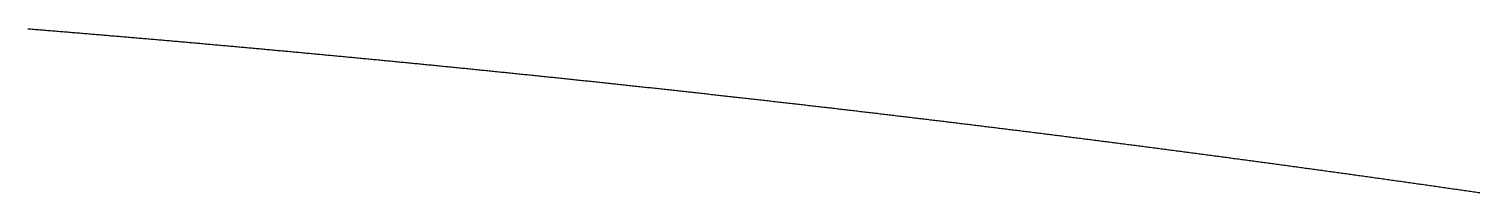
# Model space of a CAD drawing. Extents: x 6805096 to 46905100, y -25788412 to -58651.
# Drawn here: x 31115531 to 34637457, y -639746 to -242473 of the extents above; entities that cross this region are included whole.
import ezdxf

# ---------------------------------------------------------------- set-up
doc = ezdxf.new("R2010")
doc.units = 0

msp = doc.modelspace()

# ---------------------------------------------------------------- linework, layer by layer
at = {"layer": 'Layer 1'}
for p, q in [((31116261.934346, -242772.773577), (31112560.752525, -242473.214349)), ((31119963.10269, -243072.576808), (31116261.934346, -242772.773577)), ((31123664.257547, -243372.624042), (31119963.10269, -243072.576808)), ((31127365.398905, -243672.915279), (31123664.257547, -243372.624042)), ((31131066.52675, -243973.45052), (31127365.398905, -243672.915279)), ((31134767.641072, -244274.229764), (31131066.52675, -243973.45052)), ((31138468.741858, -244575.253013), (31134767.641072, -244274.229764)), ((31142169.829096, -244876.520265), (31138468.741858, -244575.253013)), ((31145870.902774, -245178.031523), (31142169.829096, -244876.520265)), ((31149571.962879, -245479.786785), (31145870.902774, -245178.031523)), ((31153273.0094, -245781.786053), (31149571.962879, -245479.786785)), ((31156974.042324, -246084.029326), (31153273.0094, -245781.786053)), ((31160675.06164, -246386.516605), (31156974.042324, -246084.029326)), ((31164376.067335, -246689.24789), (31160675.06164, -246386.516605)), ((31168077.059397, -246992.223181), (31164376.067335, -246689.24789)), ((31171778.037814, -247295.442479), (31168077.059397, -246992.223181)), ((31175479.002575, -247598.905784), (31171778.037814, -247295.442479)), ((31179179.953666, -247902.613096), (31175479.002575, -247598.905784)), ((31182880.891075, -248206.564415), (31179179.953666, -247902.613096)), ((31186581.814791, -248510.759743), (31182880.891075, -248206.564415)), ((31190282.724802, -248815.199078), (31186581.814791, -248510.759743)), ((31193983.621095, -249119.882422), (31190282.724802, -248815.199078)), ((31197684.503659, -249424.809775), (31193983.621095, -249119.882422)), ((31201385.37248, -249729.981136), (31197684.503659, -249424.809775)), ((31205086.227548, -250035.396507), (31201385.37248, -249729.981136)), ((31208787.06885, -250341.055887), (31205086.227548, -250035.396507)), ((31212487.896373, -250646.959278), (31208787.06885, -250341.055887)), ((31216188.710106, -250953.106678), (31212487.896373, -250646.959278)), ((31219889.510037, -251259.498088), (31216188.710106, -250953.106678)), ((31223590.296153, -251566.13351), (31219889.510037, -251259.498088)), ((31227291.068443, -251873.012942), (31223590.296153, -251566.13351)), ((31230991.826893, -252180.136386), (31227291.068443, -251873.012942)), ((31234692.571493, -252487.503841), (31230991.826893, -252180.136386)), ((31238393.302231, -252795.115308), (31234692.571493, -252487.503841)), ((31242094.019093, -253102.970787), (31238393.302231, -252795.115308)), ((31245794.722068, -253411.070278), (31242094.019093, -253102.970787)), ((31249495.411143, -253719.413782), (31245794.722068, -253411.070278)), ((31253196.086307, -254028.001299), (31249495.411143, -253719.413782)), ((31256896.747548, -254336.83283), (31253196.086307, -254028.001299)), ((31260597.394853, -254645.908374), (31256896.747548, -254336.83283)), ((31264298.028211, -254955.227932), (31260597.394853, -254645.908374)), ((31267998.647608, -255264.791504), (31264298.028211, -254955.227932)), ((31271699.253034, -255574.59909), (31267998.647608, -255264.791504)), ((31275399.844476, -255884.650691), (31271699.253034, -255574.59909)), ((31279100.421921, -256194.946307), (31275399.844476, -255884.650691)), ((31282800.985358, -256505.485939), (31279100.421921, -256194.946307)), ((31286501.534775, -256816.269586), (31282800.985358, -256505.485939)), ((31290202.07016, -257127.297248), (31286501.534775, -256816.269586)), ((31293902.591499, -257438.568927), (31290202.07016, -257127.297248)), ((31297603.098783, -257750.084623), (31293902.591499, -257438.568927)), ((31301303.591997, -258061.844335), (31297603.098783, -257750.084623)), ((31305004.07113, -258373.848064), (31301303.591997, -258061.844335)), ((31308704.536171, -258686.095811), (31305004.07113, -258373.848064)), ((31312404.987106, -258998.587575), (31308704.536171, -258686.095811)), ((31316105.423924, -259311.323357), (31312404.987106, -258998.587575)), ((31319805.846612, -259624.303157), (31316105.423924, -259311.323357)), ((31323506.255159, -259937.526976), (31319805.846612, -259624.303157)), ((31327206.649553, -260250.994813), (31323506.255159, -259937.526976)), ((31330907.029781, -260564.706669), (31327206.649553, -260250.994813)), ((31334607.395831, -260878.662545), (31330907.029781, -260564.706669)), ((31338307.747691, -261192.86244), (31334607.395831, -260878.662545)), ((31342008.085349, -261507.306356), (31338307.747691, -261192.86244)), ((31345708.408793, -261821.994291), (31342008.085349, -261507.306356)), ((31349408.71801, -262136.926247), (31345708.408793, -261821.994291)), ((31353109.01299, -262452.102224), (31349408.71801, -262136.926247)), ((31356809.293719, -262767.522221), (31353109.01299, -262452.102224)), ((31360509.560185, -263083.18624), (31356809.293719, -262767.522221)), ((31364209.812377, -263399.094281), (31360509.560185, -263083.18624)), ((31367910.050281, -263715.246344), (31364209.812377, -263399.094281)), ((31371610.273887, -264031.642428), (31367910.050281, -263715.246344)), ((31375310.483182, -264348.282536), (31371610.273887, -264031.642428)), ((31379010.678154, -264665.166666), (31375310.483182, -264348.282536)), ((31382710.858791, -264982.294819), (31379010.678154, -264665.166666)), ((31386411.02508, -265299.666995), (31382710.858791, -264982.294819)), ((31390111.17701, -265617.283195), (31386411.02508, -265299.666995)), ((31393811.314568, -265935.14342), (31390111.17701, -265617.283195)), ((31397511.437742, -266253.247668), (31393811.314568, -265935.14342)), ((31401211.546521, -266571.595941), (31397511.437742, -266253.247668)), ((31404911.640892, -266890.188238), (31401211.546521, -266571.595941)), ((31408611.720843, -267209.024561), (31404911.640892, -266890.188238)), ((31412311.786361, -267528.104909), (31408611.720843, -267209.024561)), ((31416011.837436, -267847.429283), (31412311.786361, -267528.104909)), ((31419711.874054, -268166.997682), (31416011.837436, -267847.429283)), ((31423411.896204, -268486.810108), (31419711.874054, -268166.997682)), ((31427111.903873, -268806.86656), (31423411.896204, -268486.810108)), ((31430811.89705, -269127.16704), (31427111.903873, -268806.86656)), ((31434511.875721, -269447.711546), (31430811.89705, -269127.16704)), ((31438211.839876, -269768.50008), (31434511.875721, -269447.711546)), ((31441911.789502, -270089.532641), (31438211.839876, -269768.50008)), ((31445611.724587, -270410.80923), (31441911.789502, -270089.532641)), ((31449311.645118, -270732.329848), (31445611.724587, -270410.80923)), ((31453011.551084, -271054.094494), (31449311.645118, -270732.329848)), ((31456711.442473, -271376.103169), (31453011.551084, -271054.094494)), ((31460411.319272, -271698.355873), (31456711.442473, -271376.103169)), ((31464111.18147, -272020.852606), (31460411.319272, -271698.355873)), ((31467811.029054, -272343.59337), (31464111.18147, -272020.852606)), ((31471510.862012, -272666.578163), (31467811.029054, -272343.59337)), ((31475210.680332, -272989.806986), (31471510.862012, -272666.578163)), ((31478910.484002, -273313.27984), (31475210.680332, -272989.806986)), ((31482610.273009, -273636.996725), (31478910.484002, -273313.27984)), ((31486310.047342, -273960.957641), (31482610.273009, -273636.996725)), ((31490009.806989, -274285.162588), (31486310.047342, -273960.957641)), ((31493709.551938, -274609.611567), (31490009.806989, -274285.162588)), ((31497409.282175, -274934.304578), (31493709.551938, -274609.611567)), ((31501108.99769, -275259.241622), (31497409.282175, -274934.304578)), ((31504808.698471, -275584.422697), (31501108.99769, -275259.241622)), ((31508508.384504, -275909.847806), (31504808.698471, -275584.422697)), ((31512208.055778, -276235.516948), (31508508.384504, -275909.847806)), ((31515907.712281, -276561.430123), (31512208.055778, -276235.516948)), ((31519607.354, -276887.587332), (31515907.712281, -276561.430123)), ((31523306.980924, -277213.988576), (31519607.354, -276887.587332)), ((31527006.593041, -277540.633853), (31523306.980924, -277213.988576)), ((31530706.190338, -277867.523165), (31527006.593041, -277540.633853)), ((31534405.772803, -278194.656512), (31530706.190338, -277867.523165)), ((31538105.340424, -278522.033894), (31534405.772803, -278194.656512)), ((31541804.89319, -278849.655311), (31538105.340424, -278522.033894)), ((31545504.431087, -279177.520764), (31541804.89319, -278849.655311)), ((31549203.954104, -279505.630254), (31545504.431087, -279177.520764)), ((31552903.462229, -279833.983779), (31549203.954104, -279505.630254)), ((31556602.955449, -280162.581341), (31552903.462229, -279833.983779)), ((31560302.433753, -280491.42294), (31556602.955449, -280162.581341)), ((31564001.897129, -280820.508576), (31560302.433753, -280491.42294)), ((31567701.345563, -281149.83825), (31564001.897129, -280820.508576)), ((31571400.779045, -281479.411961), (31567701.345563, -281149.83825)), ((31575100.197562, -281809.229711), (31571400.779045, -281479.411961)), ((31578799.601101, -282139.291499), (31575100.197562, -281809.229711)), ((31582498.989652, -282469.597325), (31578799.601101, -282139.291499)), ((31586198.363201, -282800.14719), (31582498.989652, -282469.597325)), ((31589897.721737, -283130.941095), (31586198.363201, -282800.14719)), ((31593597.065247, -283461.979039), (31589897.721737, -283130.941095)), ((31597296.39372, -283793.261023), (31593597.065247, -283461.979039)), ((31600995.707143, -284124.787046), (31597296.39372, -283793.261023)), ((31604695.005504, -284456.557111), (31600995.707143, -284124.787046)), ((31608394.288791, -284788.571215), (31604695.005504, -284456.557111)), ((31612093.556992, -285120.829361), (31608394.288791, -284788.571215)), ((31615792.810095, -285453.331548), (31612093.556992, -285120.829361)), ((31619492.048088, -285786.077776), (31615792.810095, -285453.331548)), ((31623191.270958, -286119.068047), (31619492.048088, -285786.077776)), ((31626890.478694, -286452.302359), (31623191.270958, -286119.068047)), ((31630589.671283, -286785.780714), (31626890.478694, -286452.302359)), ((31634288.848714, -287119.503111), (31630589.671283, -286785.780714)), ((31637988.010973, -287453.469551), (31634288.848714, -287119.503111)), ((31641687.15805, -287787.680035), (31637988.010973, -287453.469551)), ((31645386.289931, -288122.134561), (31641687.15805, -287787.680035)), ((31649085.406606, -288456.833132), (31645386.289931, -288122.134561)), ((31652784.508061, -288791.775747), (31649085.406606, -288456.833132)), ((31656483.594285, -289126.962406), (31652784.508061, -288791.775747)), ((31660182.665265, -289462.39311), (31656483.594285, -289126.962406)), ((31663881.72099, -289798.067859), (31660182.665265, -289462.39311)), ((31667580.761447, -290133.986653), (31663881.72099, -289798.067859)), ((31671279.786624, -290470.149493), (31667580.761447, -290133.986653)), ((31674978.79651, -290806.556378), (31671279.786624, -290470.149493)), ((31678677.791091, -291143.20731), (31674978.79651, -290806.556378)), ((31682376.770356, -291480.102288), (31678677.791091, -291143.20731)), ((31686075.734293, -291817.241312), (31682376.770356, -291480.102288)), ((31689774.682889, -292154.624384), (31686075.734293, -291817.241312)), ((31693473.616133, -292492.251503), (31689774.682889, -292154.624384)), ((31697172.534013, -292830.122669), (31693473.616133, -292492.251503)), ((31700871.436516, -293168.237884), (31697172.534013, -292830.122669)), ((31704570.323629, -293506.597146), (31700871.436516, -293168.237884)), ((31708269.195342, -293845.200457), (31704570.323629, -293506.597146)), ((31711968.051642, -294184.047816), (31708269.195342, -293845.200457)), ((31715666.892517, -294523.139225), (31711968.051642, -294184.047816)), ((31719365.717955, -294862.474682), (31715666.892517, -294523.139225)), ((31723064.527943, -295202.05419), (31719365.717955, -294862.474682)), ((31726763.32247, -295541.877747), (31723064.527943, -295202.05419)), ((31730462.101523, -295881.945354), (31726763.32247, -295541.877747)), ((31734160.86509, -296222.257012), (31730462.101523, -295881.945354)), ((31737859.61316, -296562.81272), (31734160.86509, -296222.257012)), ((31741558.34572, -296903.61248), (31737859.61316, -296562.81272)), ((31745257.062757, -297244.65629), (31741558.34572, -296903.61248)), ((31748955.764261, -297585.944153), (31745257.062757, -297244.65629)), ((31752654.450218, -297927.476067), (31748955.764261, -297585.944153)), ((31756353.120617, -298269.252033), (31752654.450218, -297927.476067)), ((31760051.775446, -298611.272052), (31756353.120617, -298269.252033)), ((31763750.414692, -298953.536123), (31760051.775446, -298611.272052)), ((31767449.038343, -299296.044248), (31763750.414692, -298953.536123)), ((31771147.646388, -299638.796426), (31767449.038343, -299296.044248)), ((31774846.238813, -299981.792657), (31771147.646388, -299638.796426)), ((31778544.815608, -300325.032942), (31774846.238813, -299981.792657)), ((31782243.37676, -300668.517282), (31778544.815608, -300325.032942)), ((31785941.922256, -301012.245676), (31782243.37676, -300668.517282)), ((31789640.452085, -301356.218124), (31785941.922256, -301012.245676)), ((31793338.966234, -301700.434628), (31789640.452085, -301356.218124)), ((31797037.464692, -302044.895187), (31793338.966234, -301700.434628)), ((31800735.947446, -302389.599802), (31797037.464692, -302044.895187)), ((31804434.414485, -302734.548472), (31800735.947446, -302389.599802)), ((31808132.865795, -303079.741199), (31804434.414485, -302734.548472)), ((31811831.301366, -303425.177982), (31808132.865795, -303079.741199)), ((31815529.721184, -303770.858822), (31811831.301366, -303425.177982)), ((31819228.125239, -304116.783719), (31815529.721184, -303770.858822)), ((31822926.513516, -304462.952673), (31819228.125239, -304116.783719)), ((31826624.886006, -304809.365685), (31822926.513516, -304462.952673)), ((31830323.242695, -305156.022755), (31826624.886006, -304809.365685)), ((31834021.583571, -305502.923883), (31830323.242695, -305156.022755)), ((31837719.908623, -305850.069069), (31834021.583571, -305502.923883)), ((31841418.217837, -306197.458315), (31837719.908623, -305850.069069)), ((31845116.511203, -306545.091619), (31841418.217837, -306197.458315)), ((31848814.788707, -306892.968983), (31845116.511203, -306545.091619)), ((31852513.050338, -307241.090406), (31848814.788707, -306892.968983)), ((31856211.296084, -307589.45589), (31852513.050338, -307241.090406)), ((31859909.525933, -307938.065433), (31856211.296084, -307589.45589)), ((31863607.739872, -308286.919037), (31859909.525933, -307938.065433)), ((31867305.937889, -308636.016702), (31863607.739872, -308286.919037)), ((31871004.119973, -308985.358428), (31867305.937889, -308636.016702)), ((31874702.286111, -309334.944215), (31871004.119973, -308985.358428)), ((31878400.43629, -309684.774064), (31874702.286111, -309334.944215)), ((31882098.5705, -310034.847975), (31878400.43629, -309684.774064)), ((31885796.688727, -310385.165948), (31882098.5705, -310034.847975)), ((31889494.79096, -310735.727984), (31885796.688727, -310385.165948)), ((31893192.877187, -311086.534082), (31889494.79096, -310735.727984)), ((31896890.947395, -311437.584244), (31893192.877187, -311086.534082)), ((31900589.001573, -311788.878469), (31896890.947395, -311437.584244)), ((31904287.039708, -312140.416757), (31900589.001573, -311788.878469)), ((31907985.061787, -312492.19911), (31904287.039708, -312140.416757)), ((31911683.0678, -312844.225527), (31907985.061787, -312492.19911)), ((31915381.057734, -313196.496008), (31911683.0678, -312844.225527)), ((31919079.031577, -313549.010554), (31915381.057734, -313196.496008)), ((31922776.989316, -313901.769165), (31919079.031577, -313549.010554)), ((31926474.93094, -314254.771842), (31922776.989316, -313901.769165)), ((31930172.856437, -314608.018585), (31926474.93094, -314254.771842)), ((31933870.765793, -314961.509393), (31930172.856437, -314608.018585)), ((31937568.658998, -315315.244268), (31933870.765793, -314961.509393)), ((31941266.53604, -315669.223209), (31937568.658998, -315315.244268)), ((31944964.396905, -316023.446217), (31941266.53604, -315669.223209)), ((31948662.241582, -316377.913292), (31944964.396905, -316023.446217)), ((31952360.070059, -316732.624434), (31948662.241582, -316377.913292)), ((31956057.882324, -317087.579645), (31952360.070059, -316732.624434)), ((31959755.678364, -317442.778923), (31956057.882324, -317087.579645)), ((31963453.458168, -317798.222269), (31959755.678364, -317442.778923)), ((31967151.221723, -318153.909685), (31963453.458168, -317798.222269)), ((31970848.969017, -318509.841169), (31967151.221723, -318153.909685)), ((31974546.700039, -318866.016722), (31970848.969017, -318509.841169)), ((31978244.414775, -319222.436344), (31974546.700039, -318866.016722)), ((31981942.113215, -319579.100036), (31978244.414775, -319222.436344)), ((31985639.795345, -319936.007799), (31981942.113215, -319579.100036)), ((31989337.461154, -320293.159631), (31985639.795345, -319936.007799)), ((31993035.11063, -320650.555534), (31989337.461154, -320293.159631)), ((31996732.74376, -321008.195508), (31993035.11063, -320650.555534)), ((32000430.360533, -321366.079554), (31996732.74376, -321008.195508)), ((32004127.960935, -321724.20767), (32000430.360533, -321366.079554)), ((32007825.544956, -322082.579859), (32004127.960935, -321724.20767)), ((32011523.112583, -322441.196119), (32007825.544956, -322082.579859)), ((32015220.663804, -322800.056452), (32011523.112583, -322441.196119)), ((32018918.198607, -323159.160857), (32015220.663804, -322800.056452)), ((32022615.71698, -323518.509335), (32018918.198607, -323159.160857)), ((32026313.21891, -323878.101887), (32022615.71698, -323518.509335)), ((32030010.704386, -324237.938511), (32026313.21891, -323878.101887)), ((32033708.173395, -324598.01921), (32030010.704386, -324237.938511)), ((32037405.625925, -324958.343983), (32033708.173395, -324598.01921)), ((32041103.061965, -325318.91283), (32037405.625925, -324958.343983)), ((32044800.481501, -325679.725751), (32041103.061965, -325318.91283)), ((32048497.884523, -326040.782748), (32044800.481501, -325679.725751)), ((32052195.271017, -326402.083819), (32048497.884523, -326040.782748)), ((32055892.640972, -326763.628966), (32052195.271017, -326402.083819)), ((32059589.994376, -327125.418189), (32055892.640972, -326763.628966)), ((32063287.331216, -327487.451488), (32059589.994376, -327125.418189)), ((32066984.651481, -327849.728864), (32063287.331216, -327487.451488)), ((32070681.955158, -328212.250316), (32066984.651481, -327849.728864)), ((32074379.242235, -328575.015845), (32070681.955158, -328212.250316)), ((32078076.5127, -328938.025451), (32074379.242235, -328575.015845)), ((32081773.766542, -329301.279134), (32078076.5127, -328938.025451)), ((32085471.003747, -329664.776896), (32081773.766542, -329301.279134)), ((32089168.224303, -330028.518735), (32085471.003747, -329664.776896)), ((32092865.4282, -330392.504653), (32089168.224303, -330028.518735)), ((32096562.615424, -330756.734649), (32092865.4282, -330392.504653)), ((32100259.785963, -331121.208725), (32096562.615424, -330756.734649)), ((32103956.939806, -331485.926879), (32100259.785963, -331121.208725)), ((32107654.07694, -331850.889113), (32103956.939806, -331485.926879)), ((32111351.197353, -332216.095427), (32107654.07694, -331850.889113)), ((32115048.301032, -332581.545821), (32111351.197353, -332216.095427)), ((32118745.387967, -332947.240296), (32115048.301032, -332581.545821)), ((32122442.458145, -333313.178851), (32118745.387967, -332947.240296)), ((32126139.511553, -333679.361487), (32122442.458145, -333313.178851)), ((32129836.54818, -334045.788204), (32126139.511553, -333679.361487)), ((32133533.568013, -334412.459003), (32129836.54818, -334045.788204)), ((32137230.57104, -334779.373883), (32133533.568013, -334412.459003)), ((32140927.55725, -335146.532846), (32137230.57104, -334779.373883)), ((32144624.52663, -335513.935891), (32140927.55725, -335146.532846)), ((32148321.479167, -335881.583019), (32144624.52663, -335513.935891)), ((32152018.414851, -336249.47423), (32148321.479167, -335881.583019)), ((32155715.333668, -336617.609524), (32152018.414851, -336249.47423)), ((32159412.235607, -336985.988901), (32155715.333668, -336617.609524)), ((32163109.120656, -337354.612363), (32159412.235607, -336985.988901)), ((32166805.988802, -337723.479908), (32163109.120656, -337354.612363)), ((32170502.840033, -338092.591538), (32166805.988802, -337723.479908)), ((32174199.674338, -338461.947253), (32170502.840033, -338092.591538)), ((32177896.491703, -338831.547052), (32174199.674338, -338461.947253)), ((32181593.292118, -339201.390937), (32177896.491703, -338831.547052)), ((32185290.075569, -339571.478907), (32181593.292118, -339201.390937)), ((32188986.842046, -339941.810964), (32185290.075569, -339571.478907)), ((32192683.591535, -340312.387106), (32188986.842046, -339941.810964)), ((32196380.324024, -340683.207335), (32192683.591535, -340312.387106)), ((32200077.039502, -341054.27165), (32196380.324024, -340683.207335)), ((32203773.737956, -341425.580053), (32200077.039502, -341054.27165)), ((32207470.419375, -341797.132543), (32203773.737956, -341425.580053)), ((32211167.083745, -342168.92912), (32207470.419375, -341797.132543)), ((32214863.731056, -342540.969785), (32211167.083745, -342168.92912)), ((32218560.361295, -342913.254539), (32214863.731056, -342540.969785)), ((32222256.974449, -343285.783381), (32218560.361295, -342913.254539)), ((32225953.570507, -343658.556311), (32222256.974449, -343285.783381)), ((32229650.149456, -344031.573331), (32225953.570507, -343658.556311)), ((32233346.711285, -344404.83444), (32229650.149456, -344031.573331)), ((32237043.255982, -344778.339638), (32233346.711285, -344404.83444)), ((32240739.783533, -345152.088927), (32237043.255982, -344778.339638)), ((32244436.293928, -345526.082305), (32240739.783533, -345152.088927)), ((32248132.787153, -345900.319774), (32244436.293928, -345526.082305)), ((32251829.263198, -346274.801334), (32248132.787153, -345900.319774)), ((32255525.722049, -346649.526985), (32251829.263198, -346274.801334)), ((32259222.163695, -347024.496727), (32255525.722049, -346649.526985)), ((32262918.588124, -347399.71056), (32259222.163695, -347024.496727)), ((32266614.995323, -347775.168486), (32262918.588124, -347399.71056)), ((32270311.38528, -348150.870504), (32266614.995323, -347775.168486)), ((32274007.757984, -348526.816614), (32270311.38528, -348150.870504)), ((32277704.113422, -348903.006817), (32274007.757984, -348526.816614)), ((32281400.451582, -349279.441113), (32277704.113422, -348903.006817)), ((32285096.772451, -349656.119502), (32281400.451582, -349279.441113)), ((32288793.076019, -350033.041985), (32285096.772451, -349656.119502)), ((32292489.362272, -350410.208562), (32288793.076019, -350033.041985)), ((32296185.631199, -350787.619234), (32292489.362272, -350410.208562)), ((32299881.882787, -351165.273999), (32296185.631199, -350787.619234)), ((32303578.117025, -351543.17286), (32299881.882787, -351165.273999)), ((32307274.3339, -351921.315815), (32303578.117025, -351543.17286)), ((32310970.5334, -352299.702866), (32307274.3339, -351921.315815)), ((32314666.715513, -352678.334012), (32310970.5334, -352299.702866)), ((32318362.880227, -353057.209255), (32314666.715513, -352678.334012)), ((32322059.02753, -353436.328593), (32318362.880227, -353057.209255)), ((32325755.157409, -353815.692028), (32322059.02753, -353436.328593)), ((32329451.269853, -354195.29956), (32325755.157409, -353815.692028)), ((32333147.36485, -354575.151189), (32329451.269853, -354195.29956)), ((32336843.442387, -354955.246916), (32333147.36485, -354575.151189)), ((32340539.502452, -355335.58674), (32336843.442387, -354955.246916)), ((32344235.545033, -355716.170661), (32340539.502452, -355335.58674)), ((32347931.570118, -356096.998682), (32344235.545033, -355716.170661)), ((32351627.577696, -356478.0708), (32347931.570118, -356096.998682)), ((32355323.567753, -356859.387018), (32351627.577696, -356478.0708)), ((32359019.540278, -357240.947334), (32355323.567753, -356859.387018)), ((32362715.495258, -357622.75175), (32359019.540278, -357240.947334)), ((32366411.432682, -358004.800266), (32362715.495258, -357622.75175)), ((32370107.352537, -358387.092882), (32366411.432682, -358004.800266)), ((32373803.254812, -358769.629597), (32370107.352537, -358387.092882)), ((32377499.139493, -359152.410414), (32373803.254812, -358769.629597)), ((32381195.00657, -359535.435331), (32377499.139493, -359152.410414)), ((32384890.85603, -359918.704349), (32381195.00657, -359535.435331)), ((32388586.68786, -360302.217469), (32384890.85603, -359918.704349)), ((32392282.50205, -360685.97469), (32388586.68786, -360302.217469)), ((32395978.298586, -361069.976014), (32392282.50205, -360685.97469)), ((32399674.077456, -361454.22144), (32395978.298586, -361069.976014)), ((32403369.838649, -361838.710968), (32399674.077456, -361454.22144)), ((32407065.582152, -362223.444599), (32403369.838649, -361838.710968)), ((32410761.307953, -362608.422333), (32407065.582152, -362223.444599)), ((32414457.01604, -362993.64417), (32410761.307953, -362608.422333)), ((32418152.706401, -363379.110112), (32414457.01604, -362993.64417)), ((32421848.379024, -363764.820157), (32418152.706401, -363379.110112)), ((32425544.033897, -364150.774307), (32421848.379024, -363764.820157)), ((32429239.671008, -364536.972561), (32425544.033897, -364150.774307)), ((32432935.290343, -364923.41492), (32429239.671008, -364536.972561)), ((32436630.891893, -365310.101384), (32432935.290343, -364923.41492)), ((32440326.475643, -365697.031953), (32436630.891893, -365310.101384)), ((32444022.041583, -366084.206629), (32440326.475643, -365697.031953)), ((32447717.5897, -366471.62541), (32444022.041583, -366084.206629)), ((32451413.119982, -366859.288297), (32447717.5897, -366471.62541)), ((32455108.632416, -367247.195292), (32451413.119982, -366859.288297)), ((32458804.126992, -367635.346393), (32455108.632416, -367247.195292)), ((32462499.603696, -368023.741601), (32458804.126992, -367635.346393)), ((32466195.062516, -368412.380917), (32462499.603696, -368023.741601)), ((32469890.503441, -368801.26434), (32466195.062516, -368412.380917)), ((32473585.926458, -369190.391871), (32469890.503441, -368801.26434)), ((32477281.331556, -369579.763511), (32473585.926458, -369190.391871)), ((32480976.718721, -369969.379259), (32477281.331556, -369579.763511)), ((32484672.087943, -370359.239116), (32480976.718721, -369969.379259)), ((32488367.439208, -370749.343083), (32484672.087943, -370359.239116)), ((32492062.772505, -371139.691159), (32488367.439208, -370749.343083)), ((32495758.087822, -371530.283344), (32492062.772505, -371139.691159)), ((32499453.385146, -371921.11964), (32495758.087822, -371530.283344)), ((32503148.664466, -372312.200046), (32499453.385146, -371921.11964)), ((32506843.925768, -372703.524562), (32503148.664466, -372312.200046)), ((32510539.169043, -373095.09319), (32506843.925768, -372703.524562)), ((32514234.394276, -373486.905928), (32510539.169043, -373095.09319)), ((32517929.601456, -373878.962779), (32514234.394276, -373486.905928)), ((32521624.790571, -374271.263741), (32517929.601456, -373878.962779)), ((32525319.961609, -374663.808814), (32521624.790571, -374271.263741)), ((32529015.114557, -375056.598001), (32525319.961609, -374663.808814)), ((32532710.249404, -375449.6313), (32529015.114557, -375056.598001)), ((32536405.366138, -375842.908712), (32532710.249404, -375449.6313)), ((32540100.464746, -376236.430237), (32536405.366138, -375842.908712)), ((32543795.545216, -376630.195875), (32540100.464746, -376236.430237)), ((32547490.607536, -377024.205628), (32543795.545216, -376630.195875)), ((32551185.651694, -377418.459494), (32547490.607536, -377024.205628)), ((32554880.677678, -377812.957475), (32551185.651694, -377418.459494)), ((32558575.685475, -378207.69957), (32554880.677678, -377812.957475)), ((32562270.675075, -378602.68578), (32558575.685475, -378207.69957)), ((32565965.646463, -378997.916106), (32562270.675075, -378602.68578)), ((32569660.59963, -379393.390547), (32565965.646463, -378997.916106)), ((32573355.534561, -379789.109104), (32569660.59963, -379393.390547)), ((32577050.451246, -380185.071777), (32573355.534561, -379789.109104)), ((32580745.349672, -380581.278566), (32577050.451246, -380185.071777)), ((32584440.229827, -380977.729472), (32580745.349672, -380581.278566)), ((32588135.091699, -381374.424495), (32584440.229827, -380977.729472)), ((32591829.935276, -381771.363635), (32588135.091699, -381374.424495)), ((32595524.760545, -382168.546893), (32591829.935276, -381771.363635)), ((32599219.567495, -382565.974269), (32595524.760545, -382168.546893)), ((32602914.356113, -382963.645762), (32599219.567495, -382565.974269)), ((32606609.126388, -383361.561374), (32602914.356113, -382963.645762)), ((32610303.878306, -383759.721105), (32606609.126388, -383361.561374)), ((32613998.611857, -384158.124955), (32610303.878306, -383759.721105)), ((32617693.327028, -384556.772924), (32613998.611857, -384158.124955)), ((32621388.023807, -384955.665012), (32617693.327028, -384556.772924)), ((32625082.702182, -385354.80122), (32621388.023807, -384955.665012)), ((32628777.36214, -385754.181549), (32625082.702182, -385354.80122)), ((32632472.00367, -386153.805998), (32628777.36214, -385754.181549)), ((32636166.626759, -386553.674567), (32632472.00367, -386153.805998)), ((32639861.231396, -386953.787258), (32636166.626759, -386553.674567)), ((32643555.817568, -387354.144069), (32639861.231396, -386953.787258)), ((32647250.385263, -387754.745003), (32643555.817568, -387354.144069)), ((32650944.934469, -388155.590058), (32647250.385263, -387754.745003)), ((32654639.465174, -388556.679235), (32650944.934469, -388155.590058)), ((32658333.977366, -388958.012535), (32654639.465174, -388556.679235)), ((32662028.471032, -389359.589958), (32658333.977366, -388958.012535)), ((32665722.946161, -389761.411503), (32662028.471032, -389359.589958)), ((32669417.402741, -390163.477172), (32665722.946161, -389761.411503)), ((32673111.840759, -390565.786964), (32669417.402741, -390163.477172)), ((32676806.260203, -390968.34088), (32673111.840759, -390565.786964)), ((32680500.661061, -391371.13892), (32676806.260203, -390968.34088)), ((32684195.043321, -391774.181085), (32680500.661061, -391371.13892)), ((32687889.406971, -392177.467375), (32684195.043321, -391774.181085)), ((32691583.751999, -392580.997789), (32687889.406971, -392177.467375)), ((32695278.078393, -392984.772329), (32691583.751999, -392580.997789)), ((32698972.38614, -393388.790994), (32695278.078393, -392984.772329)), ((32702666.675229, -393793.053786), (32698972.38614, -393388.790994)), ((32706360.945647, -394197.560703), (32702666.675229, -393793.053786)), ((32710055.197382, -394602.311747), (32706360.945647, -394197.560703)), ((32713749.430423, -395007.306918), (32710055.197382, -394602.311747)), ((32717443.644756, -395412.546215), (32713749.430423, -395007.306918)), ((32721137.84037, -395818.02964), (32717443.644756, -395412.546215)), ((32724832.017254, -396223.757193), (32721137.84037, -395818.02964)), ((32728526.175394, -396629.728873), (32724832.017254, -396223.757193)), ((32732220.314778, -397035.944682), (32728526.175394, -396629.728873)), ((32735914.435395, -397442.404619), (32732220.314778, -397035.944682)), ((32739608.537232, -397849.108685), (32735914.435395, -397442.404619)), ((32743302.620278, -398256.05688), (32739608.537232, -397849.108685)), ((32746996.68452, -398663.249204), (32743302.620278, -398256.05688)), ((32750690.729946, -399070.685658), (32746996.68452, -398663.249204)), ((32754384.756543, -399478.366242), (32750690.729946, -399070.685658)), ((32758078.764301, -399886.290956), (32754384.756543, -399478.366242)), ((32761772.753206, -400294.459801), (32758078.764301, -399886.290956)), ((32765466.723247, -400702.872776), (32761772.753206, -400294.459801)), ((32769160.674412, -401111.529882), (32765466.723247, -400702.872776)), ((32772854.606687, -401520.43112), (32769160.674412, -401111.529882)), ((32776548.520063, -401929.576489), (32772854.606687, -401520.43112)), ((32780242.414525, -402338.96599), (32776548.520063, -401929.576489)), ((32783936.290062, -402748.599624), (32780242.414525, -402338.96599)), ((32787630.146662, -403158.47739), (32783936.290062, -402748.599624)), ((32791323.984313, -403568.599289), (32787630.146662, -403158.47739)), ((32795017.803003, -403978.96532), (32791323.984313, -403568.599289)), ((32798711.602719, -404389.575486), (32795017.803003, -403978.96532)), ((32802405.38345, -404800.429784), (32798711.602719, -404389.575486)), ((32806099.145183, -405211.528217), (32802405.38345, -404800.429784)), ((32809792.887907, -405622.870784), (32806099.145183, -405211.528217)), ((32813486.611609, -406034.457486), (32809792.887907, -405622.870784)), ((32817180.316276, -406446.288322), (32813486.611609, -406034.457486)), ((32820874.001898, -406858.363294), (32817180.316276, -406446.288322)), ((32824567.668462, -407270.6824), (32820874.001898, -406858.363294)), ((32828261.315955, -407683.245643), (32824567.668462, -407270.6824)), ((32831954.944366, -408096.053021), (32828261.315955, -407683.245643)), ((32835648.553682, -408509.104536), (32831954.944366, -408096.053021)), ((32839342.143892, -408922.400187), (32835648.553682, -408509.104536)), ((32843035.714983, -409335.939975), (32839342.143892, -408922.400187)), ((32846729.266944, -409749.7239), (32843035.714983, -409335.939975)), ((32850422.799761, -410163.751963), (32846729.266944, -409749.7239)), ((32854116.313423, -410578.024163), (32850422.799761, -410163.751963)), ((32857809.807919, -410992.540502), (32854116.313423, -410578.024163)), ((32861503.283235, -411407.300978), (32857809.807919, -410992.540502)), ((32865196.739359, -411822.305593), (32861503.283235, -411407.300978)), ((32868890.17628, -412237.554347), (32865196.739359, -411822.305593)), ((32872583.593986, -412653.04724), (32868890.17628, -412237.554347)), ((32876276.992463, -413068.784272), (32872583.593986, -412653.04724)), ((32879970.371701, -413484.765444), (32876276.992463, -413068.784272)), ((32883663.731687, -413900.990757), (32879970.371701, -413484.765444)), ((32887357.072409, -414317.460209), (32883663.731687, -413900.990757)), ((32891050.393855, -414734.173802), (32887357.072409, -414317.460209)), ((32894743.696013, -415151.131536), (32891050.393855, -414734.173802)), ((32898436.97887, -415568.333411), (32894743.696013, -415151.131536)), ((32902130.242415, -415985.779427), (32898436.97887, -415568.333411)), ((32905823.486635, -416403.469585), (32902130.242415, -415985.779427)), ((32909516.711519, -416821.403885), (32905823.486635, -416403.469585)), ((32913209.917054, -417239.582328), (32909516.711519, -416821.403885)), ((32916903.103227, -417658.004913), (32913209.917054, -417239.582328)), ((32920596.270028, -418076.67164), (32916903.103227, -417658.004913)), ((32924289.417444, -418495.582511), (32920596.270028, -418076.67164)), ((32927982.545462, -418914.737526), (32924289.417444, -418495.582511)), ((32931675.654071, -419334.136684), (32927982.545462, -418914.737526)), ((32935368.743259, -419753.779986), (32931675.654071, -419334.136684)), ((32939061.813013, -420173.667433), (32935368.743259, -419753.779986)), ((32942754.863321, -420593.799024), (32939061.813013, -420173.667433)), ((32946447.894172, -421014.17476), (32942754.863321, -420593.799024)), ((32950140.905553, -421434.794641), (32946447.894172, -421014.17476)), ((32953833.897451, -421855.658668), (32950140.905553, -421434.794641)), ((32957526.869856, -422276.76684), (32953833.897451, -421855.658668)), ((32961219.822754, -422698.119158), (32957526.869856, -422276.76684)), ((32964912.756134, -423119.715623), (32961219.822754, -422698.119158)), ((32968605.669984, -423541.556234), (32964912.756134, -423119.715623)), ((32972298.564291, -423963.640993), (32968605.669984, -423541.556234)), ((32975991.439043, -424385.969898), (32972298.564291, -423963.640993)), ((32979684.294229, -424808.542951), (32975991.439043, -424385.969898)), ((32983377.129835, -425231.360152), (32979684.294229, -424808.542951)), ((32987069.945851, -425654.4215), (32983377.129835, -425231.360152)), ((32990762.742263, -426077.726998), (32987069.945851, -425654.4215)), ((32994455.519061, -426501.276643), (32990762.742263, -426077.726998)), ((32998148.27623, -426925.070438), (32994455.519061, -426501.276643)), ((33001841.013761, -427349.108382), (32998148.27623, -426925.070438)), ((33005533.73164, -427773.390475), (33001841.013761, -427349.108382)), ((33009226.429855, -428197.916718), (33005533.73164, -427773.390475)), ((33012919.108395, -428622.687111), (33009226.429855, -428197.916718)), ((33016611.767246, -429047.701655), (33012919.108395, -428622.687111)), ((33020304.406398, -429472.960349), (33016611.767246, -429047.701655)), ((33023997.025838, -429898.463194), (33020304.406398, -429472.960349)), ((33027689.625553, -430324.210191), (33023997.025838, -429898.463194)), ((33031382.205532, -430750.201338), (33027689.625553, -430324.210191)), ((33035074.765763, -431176.436638), (33031382.205532, -430750.201338)), ((33038767.306233, -431602.91609), (33035074.765763, -431176.436638)), ((33042459.82693, -432029.639694), (33038767.306233, -431602.91609)), ((33046152.327843, -432456.607451), (33042459.82693, -432029.639694)), ((33049844.808958, -432883.81936), (33046152.327843, -432456.607451)), ((33053537.270265, -433311.275423), (33049844.808958, -432883.81936)), ((33057229.711751, -433738.97564), (33053537.270265, -433311.275423)), ((33060922.133403, -434166.92001), (33057229.711751, -433738.97564)), ((33064614.53521, -434595.108534), (33060922.133403, -434166.92001)), ((33068306.91716, -435023.541213), (33064614.53521, -434595.108534)), ((33071999.27924, -435452.218047), (33068306.91716, -435023.541213)), ((33075691.621439, -435881.139035), (33071999.27924, -435452.218047)), ((33079383.943744, -436310.304179), (33075691.621439, -435881.139035)), ((33083076.246143, -436739.713478), (33079383.943744, -436310.304179)), ((33086768.528624, -437169.366933), (33083076.246143, -436739.713478)), ((33090460.791174, -437599.264544), (33086768.528624, -437169.366933)), ((33094153.033783, -438029.406312), (33090460.791174, -437599.264544)), ((33097845.256438, -438459.792236), (33094153.033783, -438029.406312)), ((33101537.459126, -438890.422317), (33097845.256438, -438459.792236)), ((33105229.641835, -439321.296556), (33101537.459126, -438890.422317)), ((33108921.804554, -439752.414952), (33105229.641835, -439321.296556)), ((33112613.94727, -440183.777506), (33108921.804554, -439752.414952)), ((33116306.069971, -440615.384218), (33112613.94727, -440183.777506)), ((33119998.172645, -441047.235088), (33116306.069971, -440615.384218)), ((33123690.25528, -441479.330117), (33119998.172645, -441047.235088)), ((33127382.317864, -441911.669306), (33123690.25528, -441479.330117)), ((33131074.360385, -442344.252653), (33127382.317864, -441911.669306)), ((33134766.38283, -442777.08016), (33131074.360385, -442344.252653)), ((33138458.385188, -443210.151827), (33134766.38283, -442777.08016)), ((33142150.367446, -443643.467654), (33138458.385188, -443210.151827)), ((33145842.329593, -444077.027641), (33142150.367446, -443643.467654)), ((33149534.271615, -444510.83179), (33145842.329593, -444077.027641)), ((33153226.193502, -444944.880099), (33149534.271615, -444510.83179)), ((33156918.095241, -445379.172569), (33153226.193502, -444944.880099)), ((33160609.976819, -445813.709202), (33156918.095241, -445379.172569)), ((33164301.838225, -446248.489995), (33160609.976819, -445813.709202)), ((33167993.679447, -446683.514952), (33164301.838225, -446248.489995)), ((33171685.500472, -447118.78407), (33167993.679447, -446683.514952)), ((33175377.301289, -447554.297352), (33171685.500472, -447118.78407)), ((33179069.081884, -447990.054796), (33175377.301289, -447554.297352)), ((33182760.842247, -448426.056404), (33179069.081884, -447990.054796)), ((33186452.582366, -448862.302175), (33182760.842247, -448426.056404)), ((33190144.302227, -449298.79211), (33186452.582366, -448862.302175)), ((33193836.001818, -449735.526209), (33190144.302227, -449298.79211)), ((33197527.681129, -450172.504473), (33193836.001818, -449735.526209)), ((33201219.340146, -450609.726902), (33197527.681129, -450172.504473)), ((33204910.978858, -451047.193496), (33201219.340146, -450609.726902)), ((33208602.597252, -451484.904255), (33204910.978858, -451047.193496)), ((33212294.195316, -451922.859179), (33208602.597252, -451484.904255)), ((33215985.773039, -452361.05827), (33212294.195316, -451922.859179)), ((33219677.330408, -452799.501526), (33215985.773039, -452361.05827)), ((33223368.86741, -453238.188949), (33219677.330408, -452799.501526)), ((33227060.384035, -453677.120539), (33223368.86741, -453238.188949)), ((33230751.880269, -454116.296296), (33227060.384035, -453677.120539)), ((33234443.356101, -454555.716221), (33230751.880269, -454116.296296)), ((33238134.811518, -454995.380313), (33234443.356101, -454555.716221)), ((33241826.246508, -455435.288573), (33238134.811518, -454995.380313)), ((33245517.66106, -455875.441001), (33241826.246508, -455435.288573)), ((33249209.055162, -456315.837597), (33245517.66106, -455875.441001)), ((33252900.4288, -456756.478363), (33249209.055162, -456315.837597)), ((33256591.781963, -457197.363297), (33252900.4288, -456756.478363)), ((33260283.114639, -457638.492401), (33256591.781963, -457197.363297)), ((33263974.426816, -458079.865675), (33260283.114639, -457638.492401)), ((33267665.718481, -458521.483118), (33263974.426816, -458079.865675)), ((33271356.989623, -458963.344732), (33267665.718481, -458521.483118)), ((33275048.24023, -459405.450516), (33271356.989623, -458963.344732)), ((33278739.470288, -459847.800471), (33275048.24023, -459405.450516)), ((33282430.679787, -460290.394597), (33278739.470288, -459847.800471)), ((33286121.868714, -460733.232895), (33282430.679787, -460290.394597)), ((33289813.037057, -461176.315364), (33286121.868714, -460733.232895)), ((33293504.184804, -461619.642005), (33289813.037057, -461176.315364)), ((33297195.311943, -462063.212818), (33293504.184804, -461619.642005)), ((33300886.418461, -462507.027804), (33297195.311943, -462063.212818)), ((33304577.504346, -462951.086963), (33300886.418461, -462507.027804)), ((33308268.569588, -463395.390295), (33304577.504346, -462951.086963)), ((33311959.614172, -463839.9378), (33308268.569588, -463395.390295)), ((33315650.638088, -464284.729479), (33311959.614172, -463839.9378)), ((33319341.641322, -464729.765332), (33315650.638088, -464284.729479)), ((33323032.623864, -465175.045359), (33319341.641322, -464729.765332)), ((33326723.585701, -465620.56956), (33323032.623864, -465175.045359)), ((33330414.52682, -466066.337937), (33326723.585701, -465620.56956)), ((33334105.44721, -466512.350489), (33330414.52682, -466066.337937)), ((33337796.346859, -466958.607216), (33334105.44721, -466512.350489)), ((33341487.225754, -467405.108118), (33337796.346859, -466958.607216)), ((33345178.083883, -467851.853197), (33341487.225754, -467405.108118)), ((33348868.921235, -468298.842452), (33345178.083883, -467851.853197)), ((33352559.737796, -468746.075884), (33348868.921235, -468298.842452)), ((33356250.533556, -469193.553492), (33352559.737796, -468746.075884)), ((33359941.308501, -469641.275278), (33356250.533556, -469193.553492)), ((33363632.062621, -470089.241241), (33359941.308501, -469641.275278)), ((33367322.795902, -470537.451381), (33363632.062621, -470089.241241)), ((33371013.508332, -470985.9057), (33367322.795902, -470537.451381)), ((33374704.1999, -471434.604197), (33371013.508332, -470985.9057)), ((33378394.870593, -471883.546873), (33374704.1999, -471434.604197)), ((33382085.5204, -472332.733727), (33378394.870593, -471883.546873)), ((33385776.149307, -472782.164761), (33382085.5204, -472332.733727)), ((33389466.757304, -473231.839974), (33385776.149307, -472782.164761)), ((33393157.344377, -473681.759367), (33389466.757304, -473231.839974)), ((33396847.910516, -474131.92294), (33393157.344377, -473681.759367)), ((33400538.455707, -474582.330693), (33396847.910516, -474131.92294)), ((33404228.979938, -475032.982626), (33400538.455707, -474582.330693)), ((33407919.483198, -475483.878741), (33404228.979938, -475032.982626)), ((33411609.965474, -475935.019037), (33407919.483198, -475483.878741)), ((33415300.426755, -476386.403514), (33411609.965474, -475935.019037)), ((33418990.867028, -476838.032173), (33415300.426755, -476386.403514)), ((33422681.28628, -477289.905014), (33418990.867028, -476838.032173)), ((33426371.684501, -477742.022037), (33422681.28628, -477289.905014)), ((33430062.061677, -478194.383243), (33426371.684501, -477742.022037)), ((33433752.417797, -478646.988632), (33430062.061677, -478194.383243)), ((33437442.752849, -479099.838204), (33433752.417797, -478646.988632)), ((33441133.06682, -479552.93196), (33437442.752849, -479099.838204)), ((33444823.359698, -480006.269899), (33441133.06682, -479552.93196)), ((33448513.631472, -480459.852022), (33444823.359698, -480006.269899)), ((33452203.882129, -480913.67833), (33448513.631472, -480459.852022)), ((33455894.111656, -481367.748822), (33452203.882129, -480913.67833)), ((33459584.320043, -481822.063499), (33455894.111656, -481367.748822)), ((33463274.507277, -482276.622362), (33459584.320043, -481822.063499)), ((33466964.673345, -482731.42541), (33463274.507277, -482276.622362)), ((33470654.818236, -483186.472643), (33466964.673345, -482731.42541)), ((33474344.941937, -483641.764063), (33470654.818236, -483186.472643)), ((33478035.044437, -484097.299669), (33474344.941937, -483641.764063)), ((33481725.125722, -484553.079462), (33478035.044437, -484097.299669)), ((33485415.185782, -485009.103442), (33481725.125722, -484553.079462)), ((33489105.224604, -485465.371609), (33485415.185782, -485009.103442)), ((33492795.242176, -485921.883963), (33489105.224604, -485465.371609)), ((33496485.238486, -486378.640505), (33492795.242176, -485921.883963)), ((33500175.213522, -486835.641236), (33496485.238486, -486378.640505)), ((33503865.167271, -487292.886154), (33500175.213522, -486835.641236)), ((33507555.099721, -487750.375262), (33503865.167271, -487292.886154)), ((33511245.010861, -488208.108558), (33507555.099721, -487750.375262)), ((33514934.900678, -488666.086043), (33511245.010861, -488208.108558)), ((33518624.76916, -489124.307718), (33514934.900678, -488666.086043)), ((33522314.616296, -489582.773583), (33518624.76916, -489124.307718)), ((33526004.442072, -490041.483638), (33522314.616296, -489582.773583)), ((33529694.246477, -490500.437884), (33526004.442072, -490041.483638)), ((33533384.029499, -490959.63632), (33529694.246477, -490500.437884)), ((33537073.791125, -491419.078947), (33533384.029499, -490959.63632)), ((33540763.531344, -491878.765765), (33537073.791125, -491419.078947)), ((33544453.250144, -492338.696775), (33540763.531344, -491878.765765)), ((33548142.947511, -492798.871976), (33544453.250144, -492338.696775)), ((33551832.623435, -493259.29137), (33548142.947511, -492798.871976)), ((33555522.277902, -493719.954956), (33551832.623435, -493259.29137)), ((33559211.910902, -494180.862735), (33555522.277902, -493719.954956)), ((33562901.522422, -494642.014707), (33559211.910902, -494180.862735)), ((33566591.112449, -495103.410872), (33562901.522422, -494642.014707)), ((33570280.680972, -495565.05123), (33566591.112449, -495103.410872)), ((33573970.227978, -496026.935783), (33570280.680972, -495565.05123)), ((33577659.753456, -496489.064529), (33573970.227978, -496026.935783)), ((33581349.257393, -496951.43747), (33577659.753456, -496489.064529)), ((33585038.739777, -497414.054606), (33581349.257393, -496951.43747)), ((33588728.200596, -497876.915937), (33585038.739777, -497414.054606)), ((33592417.639838, -498340.021463), (33588728.200596, -497876.915937)), ((33596107.057491, -498803.371184), (33592417.639838, -498340.021463)), ((33599796.453543, -499266.965102), (33596107.057491, -498803.371184)), ((33603485.827981, -499730.803215), (33599796.453543, -499266.965102)), ((33607175.180794, -500194.885525), (33603485.827981, -499730.803215)), ((33610864.51197, -500659.212032), (33607175.180794, -500194.885525)), ((33614553.821495, -501123.782736), (33610864.51197, -500659.212032)), ((33618243.109359, -501588.597637), (33614553.821495, -501123.782736)), ((33621932.375549, -502053.656735), (33618243.109359, -501588.597637)), ((33625621.620052, -502518.960032), (33621932.375549, -502053.656735)), ((33629310.842858, -502984.507526), (33625621.620052, -502518.960032)), ((33633000.043953, -503450.29922), (33629310.842858, -502984.507526)), ((33636689.223326, -503916.335111), (33633000.043953, -503450.29922)), ((33640378.380965, -504382.615202), (33636689.223326, -503916.335111)), ((33644067.516857, -504849.139492), (33640378.380965, -504382.615202)), ((33647756.63099, -505315.907982), (33644067.516857, -504849.139492)), ((33651445.723352, -505782.920672), (33647756.63099, -505315.907982)), ((33655134.793932, -506250.177562), (33651445.723352, -505782.920672)), ((33658823.842716, -506717.678652), (33655134.793932, -506250.177562)), ((33662512.869693, -507185.423943), (33658823.842716, -506717.678652)), ((33666201.874851, -507653.413435), (33662512.869693, -507185.423943)), ((33669890.858178, -508121.647129), (33666201.874851, -507653.413435)), ((33673579.819661, -508590.125024), (33669890.858178, -508121.647129)), ((33677268.759289, -509058.847121), (33673579.819661, -508590.125024)), ((33680957.677049, -509527.81342), (33677268.759289, -509058.847121)), ((33684646.572929, -509997.023922), (33680957.677049, -509527.81342)), ((33688335.446917, -510466.478626), (33684646.572929, -509997.023922)), ((33692024.299001, -510936.177534), (33688335.446917, -510466.478626)), ((33695713.129169, -511406.120645), (33692024.299001, -510936.177534)), ((33699401.937409, -511876.307959), (33695713.129169, -511406.120645)), ((33703090.723708, -512346.739477), (33699401.937409, -511876.307959)), ((33706779.488055, -512817.4152), (33703090.723708, -512346.739477)), ((33710468.230438, -513288.335127), (33706779.488055, -512817.4152)), ((33714156.950843, -513759.499259), (33710468.230438, -513288.335127)), ((33717845.64926, -514230.907596), (33714156.950843, -513759.499259)), ((33721534.325676, -514702.560138), (33717845.64926, -514230.907596)), ((33725222.980079, -515174.456886), (33721534.325676, -514702.560138)), ((33728911.612457, -515646.59784), (33725222.980079, -515174.456886)), ((33732600.222798, -516118.983001), (33728911.612457, -515646.59784)), ((33736288.811089, -516591.612367), (33732600.222798, -516118.983001)), ((33739977.377319, -517064.485941), (33736288.811089, -516591.612367)), ((33743665.921475, -517537.603721), (33739977.377319, -517064.485941)), ((33747354.443546, -518010.965709), (33743665.921475, -517537.603721)), ((33751042.943518, -518484.571905), (33747354.443546, -518010.965709)), ((33754731.421381, -518958.422308), (33751042.943518, -518484.571905)), ((33758419.877122, -519432.51692), (33754731.421381, -518958.422308)), ((33762108.310729, -519906.855741), (33758419.877122, -519432.51692)), ((33765796.72219, -520381.43877), (33762108.310729, -519906.855741)), ((33769485.111492, -520856.266008), (33765796.72219, -520381.43877)), ((33773173.478624, -521331.337456), (33769485.111492, -520856.266008)), ((33776861.823573, -521806.653113), (33773173.478624, -521331.337456)), ((33780550.146327, -522282.21298), (33776861.823573, -521806.653113)), ((33784238.446875, -522758.017058), (33780550.146327, -522282.21298)), ((33787926.725204, -523234.065346), (33784238.446875, -522758.017058)), ((33791614.981302, -523710.357845), (33787926.725204, -523234.065346)), ((33795303.215157, -524186.894555), (33791614.981302, -523710.357845)), ((33798991.426756, -524663.675476), (33795303.215157, -524186.894555)), ((33802679.616089, -525140.70061), (33798991.426756, -524663.675476)), ((33806367.783141, -525617.969955), (33802679.616089, -525140.70061)), ((33810055.927903, -526095.483512), (33806367.783141, -525617.969955)), ((33813744.05036, -526573.241282), (33810055.927903, -526095.483512)), ((33817432.150502, -527051.243265), (33813744.05036, -526573.241282)), ((33821120.228316, -527529.489461), (33817432.150502, -527051.243265)), ((33824808.28379, -528007.979871), (33821120.228316, -527529.489461)), ((33828496.316912, -528486.714494), (33824808.28379, -528007.979871)), ((33832184.32767, -528965.693331), (33828496.316912, -528486.714494)), ((33835872.316051, -529444.916382), (33832184.32767, -528965.693331)), ((33839560.282044, -529924.383648), (33835872.316051, -529444.916382)), ((33843248.225636, -530404.095129), (33839560.282044, -529924.383648)), ((33846936.146816, -530884.050825), (33843248.225636, -530404.095129)), ((33850624.045571, -531364.250737), (33846936.146816, -530884.050825)), ((33854311.921889, -531844.694864), (33850624.045571, -531364.250737)), ((33857999.775758, -532325.383207), (33854311.921889, -531844.694864)), ((33861687.607166, -532806.315767), (33857999.775758, -532325.383207)), ((33865375.416101, -533287.492543), (33861687.607166, -532806.315767)), ((33869063.202551, -533768.913536), (33865375.416101, -533287.492543)), ((33872750.966503, -534250.578746), (33869063.202551, -533768.913536)), ((33876438.707946, -534732.488174), (33872750.966503, -534250.578746)), ((33880126.426867, -535214.641819), (33876438.707946, -534732.488174)), ((33883814.123254, -535697.039683), (33880126.426867, -535214.641819)), ((33887501.797095, -536179.681764), (33883814.123254, -535697.039683)), ((33891189.448379, -536662.568065), (33887501.797095, -536179.681764)), ((33894877.077092, -537145.698584), (33891189.448379, -536662.568065)), ((33898564.683223, -537629.073322), (33894877.077092, -537145.698584)), ((33902252.26676, -538112.69228), (33898564.683223, -537629.073322)), ((33905939.82769, -538596.555458), (33902252.26676, -538112.69228)), ((33909627.366002, -539080.662856), (33905939.82769, -538596.555458)), ((33913314.881684, -539565.014474), (33909627.366002, -539080.662856)), ((33917002.374722, -540049.610312), (33913314.881684, -539565.014474)), ((33920689.845106, -540534.450372), (33917002.374722, -540049.610312)), ((33924377.292823, -541019.534653), (33920689.845106, -540534.450372)), ((33928064.71786, -541504.863155), (33924377.292823, -541019.534653)), ((33931752.120207, -541990.435879), (33928064.71786, -541504.863155)), ((33935439.49985, -542476.252825), (33931752.120207, -541990.435879)), ((33939126.856778, -542962.313994), (33935439.49985, -542476.252825)), ((33942814.190978, -543448.619385), (33939126.856778, -542962.313994)), ((33946501.502439, -543935.168999), (33942814.190978, -543448.619385)), ((33950188.791148, -544421.962836), (33946501.502439, -543935.168999)), ((33953876.057093, -544909.000897), (33950188.791148, -544421.962836)), ((33957563.300262, -545396.283182), (33953876.057093, -544909.000897)), ((33961250.520643, -545883.80969), (33957563.300262, -545396.283182)), ((33964937.718224, -546371.580423), (33961250.520643, -545883.80969)), ((33968624.892993, -546859.595381), (33964937.718224, -546371.580423)), ((33972312.044937, -547347.854564), (33968624.892993, -546859.595381)), ((33975999.174045, -547836.357972), (33972312.044937, -547347.854564)), ((33979686.280304, -548325.105605), (33975999.174045, -547836.357972)), ((33983373.363703, -548814.097464), (33979686.280304, -548325.105605)), ((33987060.424228, -549303.33355), (33983373.363703, -548814.097464)), ((33990747.461869, -549792.813861), (33987060.424228, -549303.33355)), ((33994434.476613, -550282.5384), (33990747.461869, -549792.813861)), ((33998121.468447, -550772.507165), (33994434.476613, -550282.5384)), ((34001808.43736, -551262.720158), (33998121.468447, -550772.507165)), ((34005495.38334, -551753.177378), (34001808.43736, -551262.720158)), ((34009182.306374, -552243.878826), (34005495.38334, -551753.177378)), ((34012869.206451, -552734.824502), (34009182.306374, -552243.878826)), ((34016556.083558, -553226.014406), (34012869.206451, -552734.824502)), ((34020242.937683, -553717.448539), (34016556.083558, -553226.014406)), ((34023929.768815, -554209.126901), (34020242.937683, -553717.448539)), ((34027616.57694, -554701.049493), (34023929.768815, -554209.126901)), ((34031303.362047, -555193.216314), (34027616.57694, -554701.049493)), ((34034990.124124, -555685.627365), (34031303.362047, -555193.216314)), ((34038676.863158, -556178.282646), (34034990.124124, -555685.627365)), ((34042363.579138, -556671.182157), (34038676.863158, -556178.282646)), ((34046050.272052, -557164.325899), (34042363.579138, -556671.182157)), ((34049736.941886, -557657.713872), (34046050.272052, -557164.325899)), ((34053423.58863, -558151.346076), (34049736.941886, -557657.713872)), ((34057110.212271, -558645.222512), (34053423.58863, -558151.346076)), ((34060796.812797, -559139.34318), (34057110.212271, -558645.222512)), ((34064483.390196, -559633.70808), (34060796.812797, -559139.34318)), ((34068169.944455, -560128.317212), (34064483.390196, -559633.70808)), ((34071856.475564, -560623.170577), (34068169.944455, -560128.317212)), ((34075542.983508, -561118.268175), (34071856.475564, -560623.170577)), ((34079229.468277, -561613.610007), (34075542.983508, -561118.268175)), ((34082915.929859, -562109.196072), (34079229.468277, -561613.610007)), ((34086602.368241, -562605.02637), (34082915.929859, -562109.196072)), ((34090288.78341, -563101.100903), (34086602.368241, -562605.02637)), ((34093975.175356, -563597.419671), (34090288.78341, -563101.100903)), ((34097661.544066, -564093.982673), (34093975.175356, -563597.419671)), ((34101347.889527, -564590.78991), (34097661.544066, -564093.982673)), ((34105034.211728, -565087.841383), (34101347.889527, -564590.78991)), ((34108720.510656, -565585.137091), (34105034.211728, -565087.841383)), ((34112406.7863, -566082.677035), (34108720.510656, -565585.137091)), ((34116093.038648, -566580.461215), (34112406.7863, -566082.677035)), ((34119779.267686, -567078.489632), (34116093.038648, -566580.461215)), ((34123465.473404, -567576.762285), (34119779.267686, -567078.489632)), ((34127151.655788, -568075.279175), (34123465.473404, -567576.762285)), ((34130837.814828, -568574.040303), (34127151.655788, -568075.279175)), ((34134523.95051, -569073.045669), (34130837.814828, -568574.040303)), ((34138210.062823, -569572.295272), (34134523.95051, -569073.045669)), ((34141896.151754, -570071.789113), (34138210.062823, -569572.295272)), ((34145582.217292, -570571.527193), (34141896.151754, -570071.789113)), ((34149268.259424, -571071.509512), (34145582.217292, -570571.527193)), ((34152954.278139, -571571.73607), (34149268.259424, -571071.509512)), ((34156640.273423, -572072.206867), (34152954.278139, -571571.73607)), ((34160326.245266, -572572.921904), (34156640.273423, -572072.206867)), ((34164012.193654, -573073.881181), (34160326.245266, -572572.921904)), ((34167698.118576, -573575.084697), (34164012.193654, -573073.881181)), ((34171384.02002, -574076.532455), (34167698.118576, -573575.084697)), ((34175069.897973, -574578.224453), (34171384.02002, -574076.532455)), ((34178755.752424, -575080.160692), (34175069.897973, -574578.224453)), ((34182441.58336, -575582.341173), (34178755.752424, -575080.160692)), ((34186127.39077, -576084.765895), (34182441.58336, -575582.341173)), ((34189813.17464, -576587.434859), (34186127.39077, -576084.765895)), ((34193498.93496, -577090.348066), (34189813.17464, -576587.434859)), ((34197184.671716, -577593.505515), (34193498.93496, -577090.348066)), ((34200870.384897, -578096.907207), (34197184.671716, -577593.505515)), ((34204556.074491, -578600.553141), (34200870.384897, -578096.907207)), ((34208241.740486, -579104.44332), (34204556.074491, -578600.553141)), ((34211927.382869, -579608.577741), (34208241.740486, -579104.44332)), ((34215613.001628, -580112.956407), (34211927.382869, -579608.577741)), ((34219298.596751, -580617.579317), (34215613.001628, -580112.956407)), ((34222984.168227, -581122.446472), (34219298.596751, -580617.579317)), ((34226669.716043, -581627.557871), (34222984.168227, -581122.446472)), ((34230355.240186, -582132.913516), (34226669.716043, -581627.557871)), ((34234040.740646, -582638.513406), (34230355.240186, -582132.913516)), ((34237726.217409, -583144.357541), (34234040.740646, -582638.513406)), ((34241411.670463, -583650.445923), (34237726.217409, -583144.357541)), ((34245097.099797, -584156.778551), (34241411.670463, -583650.445923)), ((34248782.505399, -584663.355425), (34245097.099797, -584156.778551)), ((34252467.887255, -585170.176546), (34248782.505399, -584663.355425)), ((34256153.245355, -585677.241915), (34252467.887255, -585170.176546)), ((34259838.579686, -586184.551531), (34256153.245355, -585677.241915)), ((34263523.890236, -586692.105394), (34259838.579686, -586184.551531)), ((34267209.176992, -587199.903505), (34263523.890236, -586692.105394)), ((34270894.439944, -587707.945865), (34267209.176992, -587199.903505)), ((34274579.679077, -588216.232473), (34270894.439944, -587707.945865)), ((34278264.894382, -588724.76333), (34274579.679077, -588216.232473)), ((34281950.085844, -589233.538437), (34278264.894382, -588724.76333)), ((34285635.253453, -589742.557792), (34281950.085844, -589233.538437)), ((34289320.397196, -590251.821398), (34285635.253453, -589742.557792)), ((34293005.517062, -590761.329253), (34289320.397196, -590251.821398)), ((34296690.613037, -591271.081359), (34293005.517062, -590761.329253)), ((34300375.68511, -591781.077715), (34296690.613037, -591271.081359)), ((34304060.733268, -592291.318322), (34300375.68511, -591781.077715)), ((34307745.7575, -592801.80318), (34304060.733268, -592291.318322)), ((34311430.757794, -593312.53229), (34307745.7575, -592801.80318)), ((34315115.734137, -593823.505652), (34311430.757794, -593312.53229)), ((34318800.686517, -594334.723265), (34315115.734137, -593823.505652)), ((34322485.614923, -594846.185131), (34318800.686517, -594334.723265)), ((34326170.519341, -595357.891249), (34322485.614923, -594846.185131)), ((34329855.399761, -595869.84162), (34326170.519341, -595357.891249)), ((34333540.256169, -596382.036245), (34329855.399761, -595869.84162)), ((34337225.088554, -596894.475123), (34333540.256169, -596382.036245)), ((34340909.896903, -597407.158254), (34337225.088554, -596894.475123)), ((34344594.681205, -597920.08564), (34340909.896903, -597407.158254)), ((34348279.441448, -598433.25728), (34344594.681205, -597920.08564)), ((34351964.177619, -598946.673174), (34348279.441448, -598433.25728)), ((34355648.889705, -599460.333324), (34351964.177619, -598946.673174)), ((34359333.577696, -599974.237729), (34355648.889705, -599460.333324)), ((34363018.241579, -600488.386389), (34359333.577696, -599974.237729)), ((34366702.881342, -601002.779305), (34363018.241579, -600488.386389)), ((34370387.496972, -601517.416476), (34366702.881342, -601002.779305)), ((34374072.088458, -602032.297905), (34370387.496972, -601517.416476)), ((34377756.655788, -602547.42359), (34374072.088458, -602032.297905)), ((34381441.198949, -603062.793531), (34377756.655788, -602547.42359)), ((34385125.717929, -603578.40773), (34381441.198949, -603062.793531)), ((34388810.212717, -604094.266187), (34385125.717929, -603578.40773)), ((34392494.683299, -604610.368901), (34388810.212717, -604094.266187)), ((34396179.129664, -605126.715874), (34392494.683299, -604610.368901)), ((34399863.551801, -605643.307104), (34396179.129664, -605126.715874)), ((34403547.949696, -606160.142594), (34399863.551801, -605643.307104)), ((34407232.323337, -606677.222342), (34403547.949696, -606160.142594)), ((34410916.672714, -607194.546349), (34407232.323337, -606677.222342)), ((34414600.997812, -607712.114616), (34410916.672714, -607194.546349)), ((34418285.298621, -608229.927143), (34414600.997812, -607712.114616)), ((34421969.575128, -608747.98393), (34418285.298621, -608229.927143)), ((34425653.827321, -609266.284977), (34421969.575128, -608747.98393)), ((34429338.055188, -609784.830285), (34425653.827321, -609266.284977)), ((34433022.258717, -610303.619854), (34429338.055188, -609784.830285)), ((34436706.437896, -610822.653684), (34433022.258717, -610303.619854)), ((34440390.592712, -611341.931775), (34436706.437896, -610822.653684)), ((34444074.723154, -611861.454129), (34440390.592712, -611341.931775)), ((34447758.829209, -612381.220744), (34444074.723154, -611861.454129)), ((34451442.910865, -612901.231622), (34447758.829209, -612381.220744)), ((34455126.968111, -613421.486763), (34451442.910865, -612901.231622)), ((34458811.000934, -613941.986166), (34455126.968111, -613421.486763)), ((34462495.009322, -614462.729833), (34458811.000934, -613941.986166)), ((34466178.993262, -614983.717763), (34462495.009322, -614462.729833)), ((34469862.952744, -615504.949957), (34466178.993262, -614983.717763)), ((34473546.887754, -616026.426416), (34469862.952744, -615504.949957)), ((34477230.79828, -616548.147138), (34473546.887754, -616026.426416)), ((34480914.684311, -617070.112126), (34477230.79828, -616548.147138)), ((34484598.545835, -617592.321378), (34480914.684311, -617070.112126)), ((34488282.382838, -618114.774895), (34484598.545835, -617592.321378)), ((34491966.19531, -618637.472679), (34488282.382838, -618114.774895)), ((34495649.983237, -619160.414727), (34491966.19531, -618637.472679)), ((34499333.746609, -619683.601043), (34495649.983237, -619160.414727)), ((34503017.485412, -620207.031624), (34499333.746609, -619683.601043)), ((34506701.199635, -620730.706472), (34503017.485412, -620207.031624)), ((34510384.889265, -621254.625587), (34506701.199635, -620730.706472)), ((34514068.554291, -621778.78897), (34510384.889265, -621254.625587)), ((34517752.1947, -622303.19662), (34514068.554291, -621778.78897)), ((34521435.810481, -622827.848538), (34517752.1947, -622303.19662)), ((34525119.40162, -623352.744724), (34521435.810481, -622827.848538)), ((34528802.968107, -623877.885178), (34525119.40162, -623352.744724)), ((34532486.509928, -624403.269901), (34528802.968107, -623877.885178)), ((34536170.027072, -624928.898894), (34532486.509928, -624403.269901)), ((34539853.519527, -625454.772155), (34536170.027072, -624928.898894)), ((34543536.98728, -625980.889686), (34539853.519527, -625454.772155)), ((34547220.43032, -626507.251487), (34543536.98728, -625980.889686)), ((34550903.848634, -627033.857558), (34547220.43032, -626507.251487)), ((34554587.24221, -627560.7079), (34550903.848634, -627033.857558)), ((34558270.611037, -628087.802512), (34554587.24221, -627560.7079)), ((34561953.955101, -628615.141395), (34558270.611037, -628087.802512)), ((34565637.274391, -629142.72455), (34561953.955101, -628615.141395)), ((34569320.568895, -629670.551976), (34565637.274391, -629142.72455)), ((34573003.838601, -630198.623674), (34569320.568895, -629670.551976)), ((34576687.083497, -630726.939645), (34573003.838601, -630198.623674)), ((34580370.303569, -631255.499888), (34576687.083497, -630726.939645)), ((34584053.498807, -631784.304403), (34580370.303569, -631255.499888)), ((34587736.669199, -632313.353192), (34584053.498807, -631784.304403)), ((34591419.814731, -632842.646253), (34587736.669199, -632313.353192)), ((34595102.935393, -633372.183589), (34591419.814731, -632842.646253)), ((34598786.031171, -633901.965198), (34595102.935393, -633372.183589)), ((34602469.102054, -634431.991082), (34598786.031171, -633901.965198)), ((34606152.14803, -634962.26124), (34602469.102054, -634431.991082)), ((34609835.169087, -635492.775673), (34606152.14803, -634962.26124)), ((34613518.165211, -636023.534381), (34609835.169087, -635492.775673)), ((34617201.136393, -636554.537364), (34613518.165211, -636023.534381)), ((34620884.082618, -637085.784623), (34617201.136393, -636554.537364)), ((34624567.003876, -637617.276158), (34620884.082618, -637085.784623)), ((34628249.900153, -638149.011969), (34624567.003876, -637617.276158)), ((34631932.771439, -638680.992056), (34628249.900153, -638149.011969)), ((34635615.61772, -639213.21642), (34631932.771439, -638680.992056)), ((34639298.438985, -639745.685062), (34635615.61772, -639213.21642))]:
    msp.add_line(p, q, dxfattribs=at)

doc.saveas('drawing.dxf')
